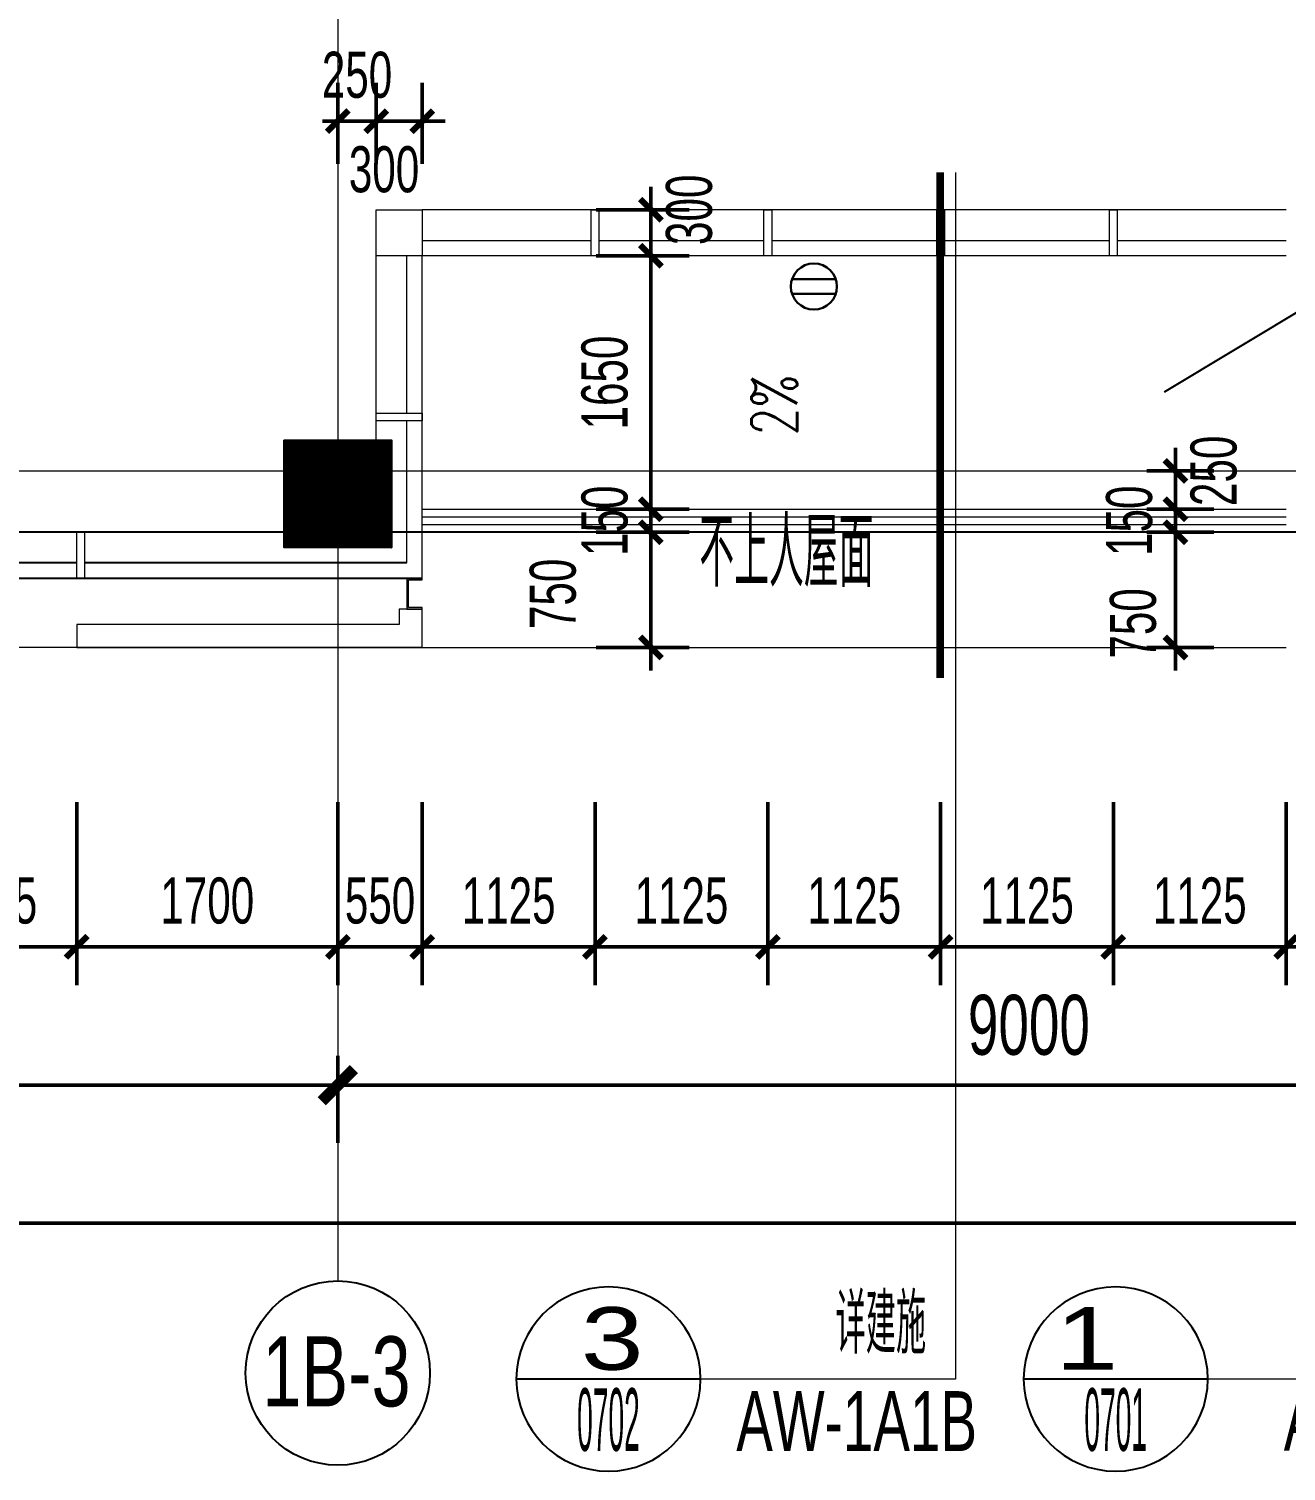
# Model space of a CAD drawing. Header units: millimetres. Extents: x 285006 to 3037698, y -2820855 to 192241.
# Drawn here: x 1070985 to 1079172, y 26052 to 35444 of the extents above; entities that cross this region are included whole.
import ezdxf
from ezdxf.enums import TextEntityAlignment as Align
from ezdxf.xclip import XClip

# ---------------------------------------------------------------- set-up
doc = ezdxf.new("R2010")
doc.units = ezdxf.units.MM
doc.header["$XCLIPFRAME"] = 2
doc.header["$PDMODE"] = 35
doc.header["$PDSIZE"] = -0.1
doc.linetypes.add('ACAD_ISO02W100', pattern=[15, 12, -3])
doc.linetypes.add('GRID-1B-4~RF$0$DOTE', pattern=[2.42, 2, -0.2, 0.02, -0.2])
for name, color, linetype, lineweight in [('A-WALL-TEMP', 2, 'ACAD_ISO02W100', 50), ('DIM-1B-6F$0$A-ANNO-DIMS', 73, 'Continuous', 18), ('EXWALL-1B-6F$0$A-FLOR-UNDR', 11, 'Continuous', 18), ('EXWALL-1B-6F$0$A-SECT-MOLD1', 1, 'Continuous', 15), ('EXWALL-1B-6F$0$A-WALL-GLAZ', 142, 'Continuous', 18), ('EXWALL-1B-6F$0$A-WALL-STON', 31, 'Continuous', 18), ('GRID-1B-4~RF$0$A-ANNO-GRID', 10, 'GRID-1B-4~RF$0$DOTE', 18), ('GRID-1B-4~RF$0$A-ANNO-GRID-DIMS', 117, 'Continuous', 18), ('GRID-1B-4~RF$0$A-ANNO-SYMB', 4, 'Continuous', 25), ('GRID-1B-4~RF$0$A-ANNO-TEXT', 7, 'Continuous', 25), ('GRID-1B-4~RF$0$A-SHET-TEXT', 7, 'Continuous', 25), ('IDEN-1AB-6F$0$A-ANNO-LEVL', 130, 'Continuous', 25), ('IDEN-1AB-6F$0$A-ANNO-TEXT', 7, 'Continuous', 25), ('IDEN-1AB-6F$0$A-FLOR-STRS', 13, 'Continuous', 18), ('IDEN-1AB-6F$0$A-ROOM-IDEN', 7, 'Continuous', 25), ('P-1B-屋面雨水斗（6层）$0$0LL-1', 50, 'Continuous', 30), ('WALL-1A1B-6F$0$A-FLOR-UNDR', 11, 'Continuous', 18), ('索引-1A1B-6F1$0$$0$A-ANNO-BREA', 13, 'Continuous', 18), ('索引-1A1B-6F1$0$$0$A-ANNO-SYMB', 4, 'Continuous', 25), ('索引-1A1B-6F1$0$$0$A-ANNO-TEXT', 7, 'Continuous', 25), ('索引-1A1B-6F1$0$A-ANNO-BREA', 13, 'Continuous', 18), ('索引-1A1B-6F1$0$A-ANNO-SYMB', 4, 'Continuous', 25), ('索引-1A1B-6F1$0$A-ANNO-TEXT', 7, 'Continuous', 25)]:
    doc.layers.add(name, color=color, linetype=linetype, lineweight=lineweight)
for name, color, linetype in [('COL-1A1B-4~12$0$S-PUB-COL', 6, 'Continuous'), ('COL-1A1B-4~12$0$S-PUB-COLHATCH', 8, 'Continuous'), ('索引-1A1B-6F1$0$$0$PUB_SYMB_TEXT', 7, 'Continuous'), ('索引-1A1B-6F1$0$PUB_SYMB_TEXT', 7, 'Continuous')]:
    doc.layers.add(name, color=color, linetype=linetype)
doc.styles.add('DIM-1B-6F$0$HYGB2014', font='hygbsz.shx', dxfattribs={"width": 0.7, "bigfont": 'hygbhz.shx'})
doc.styles.add('DIM-1B-6F$0$HYGB2014_T3', font='hygbsz.shx', dxfattribs={"width": 0.7, "bigfont": 'hygbhz.shx'})
doc.styles.add('GRID-1B-4~RF$0$HYGB2014', font='hygbsz.shx', dxfattribs={"width": 0.7, "bigfont": 'hygbhz.shx'})
doc.styles.add('GRID-1B-4~RF$0$STANDARD', font='hygbsz.shx', dxfattribs={"width": 0.7, "bigfont": 'hygbhz.shx'})
doc.styles.add('IDEN-1AB-6F$0$_TCH_DIM', font='SIMPLEX', dxfattribs={"bigfont": 'GBCBIG'})
doc.styles.add('IDEN-1AB-6F$0$HYGB2014', font='hygbsz.shx', dxfattribs={"width": 0.7, "bigfont": 'hygbhz.shx'})
doc.styles.add('索引-1A1B-6F1$0$$0$COMP', font='COMPLEX.shx', dxfattribs={"bigfont": 'hztxt'})
doc.styles.add('索引-1A1B-6F1$0$$0$HYGB2014', font='hygbsz.shx', dxfattribs={"width": 0.7, "bigfont": 'hygbhz.shx'})
doc.styles.add('索引-1A1B-6F1$0$COMP', font='COMPLEX.shx', dxfattribs={"bigfont": 'hztxt'})
doc.styles.add('索引-1A1B-6F1$0$HYGB2014', font='hygbsz.shx', dxfattribs={"width": 0.7, "bigfont": 'hygbhz.shx'})
doc.dimstyles.new('DIM-1B-6F$0$DIMN', dxfattribs={"dimtxt": 300, "dimasz": 100, "dimexe": 250, "dimexo": 300, "dimgap": 0, "dimtad": 0, "dimdec": 0, "dimzin": 0, "dimdsep": 46, "dimtxsty": 'DIM-1B-6F$0$HYGB2014', "dimblk": 'DIM-1B-6F$0$_archtick', "dimcen": 0.09, "dimdle": 150, "dimclrt": 7, "dimazin": 0, "dimtfac": 1, "dimtdec": 0, "dimtix": 1, "dimtmove": 2, "dimatfit": 3, "dimfxl": 1, "dimtvp": 1, "dimtolj": 1, "dimtzin": 0, "dimarcsym": 0})
doc.dimstyles.new('DIM-1B-6F$0$DIMN$TCH&&100', dxfattribs={"dimtxt": 300, "dimasz": 100, "dimexe": 250, "dimexo": 300, "dimgap": 0, "dimtad": 0, "dimdec": 0, "dimzin": 0, "dimdsep": 46, "dimtxsty": 'DIM-1B-6F$0$HYGB2014_T3', "dimblk": 'DIM-1B-6F$0$_archtick', "dimcen": 0.09, "dimdle": 150, "dimclrt": 7, "dimazin": 0, "dimtfac": 1, "dimtdec": 0, "dimtix": 1, "dimtmove": 2, "dimatfit": 3, "dimfxl": 100, "dimtvp": 1, "dimtolj": 1, "dimtzin": 0, "dimarcsym": 0})
doc.dimstyles.new('GRID-1B-4~RF$0$HYDIMN150', dxfattribs={"dimscale": 1.5, "dimtxt": 300, "dimasz": 1, "dimexe": 250, "dimexo": 300, "dimgap": 0, "dimtad": 0, "dimdec": 0, "dimzin": 0, "dimdsep": 46, "dimtxsty": 'GRID-1B-4~RF$0$HYGB2014', "dimblk": 'GRID-1B-4~RF$0$_archtick', "dimcen": 0.09, "dimclrt": 7, "dimazin": 0, "dimtfac": 1, "dimtdec": 0, "dimtix": 1, "dimtmove": 2, "dimatfit": 3, "dimfxl": 1, "dimtvp": 1, "dimtolj": 1, "dimtzin": 0, "dimarcsym": 0})

# ---------------------------------------------------------------- blocks, each defined once
blk = doc.blocks.new('DIM-1B-6F$0$_archtick')
at = {"const_width": 0.4}
blk.add_lwpolyline([(-0.7, -0.7), (0.7, 0.7)], dxfattribs=at)
blk = doc.blocks.new('*D676')
at = {"layer": 'Defpoints', "color": 0, "transparency": 16777216}
for p in [(-33200, -1858.4), (-32075, -1858.4), (-32075, -3100)]:
    blk.add_point(p, dxfattribs=at)
at = {"layer": 'DIM-1B-6F$0$A-ANNO-DIMS', "color": 0, "lineweight": -2, "transparency": 16777216}
for p, q in [((-33200, -2158.4), (-33200, -3350)), ((-32075, -2158.4), (-32075, -3350)), ((-33350, -3100), (-31925, -3100))]:
    blk.add_line(p, q, dxfattribs=at)
at = {"layer": 'DIM-1B-6F$0$A-ANNO-DIMS', "color": 0, "lineweight": -2, "transparency": 16777216, "xscale": 100, "yscale": 100, "zscale": 100, "rotation": 180}
blk.add_blockref('DIM-1B-6F$0$_archtick', (-33200, -3100), dxfattribs=at)
at = {"layer": 'DIM-1B-6F$0$A-ANNO-DIMS', "color": 0, "lineweight": -2, "transparency": 16777216, "xscale": 100, "yscale": 100, "zscale": 100}
blk.add_blockref('DIM-1B-6F$0$_archtick', (-32075, -3100), dxfattribs=at)
at = {"layer": 'DIM-1B-6F$0$A-ANNO-DIMS', "color": 7, "transparency": 16777216, "insert": (-32637.5, -2800), "char_height": 300, "attachment_point": 5, "style": 'DIM-1B-6F$0$HYGB2014'}
blk.add_mtext('\\A1;1125', dxfattribs=at)
blk = doc.blocks.new('*D677')
at = {"layer": 'Defpoints', "color": 0, "transparency": 16777216}
for p in [(-32075, -1858.4), (-30950, -1858.4), (-30950, -3100)]:
    blk.add_point(p, dxfattribs=at)
at = {"layer": 'DIM-1B-6F$0$A-ANNO-DIMS', "color": 0, "lineweight": -2, "transparency": 16777216}
for p, q in [((-32075, -2158.4), (-32075, -3350)), ((-30950, -2158.4), (-30950, -3350)), ((-32225, -3100), (-30800, -3100))]:
    blk.add_line(p, q, dxfattribs=at)
at = {"layer": 'DIM-1B-6F$0$A-ANNO-DIMS', "color": 0, "lineweight": -2, "transparency": 16777216, "xscale": 100, "yscale": 100, "zscale": 100, "rotation": 180}
blk.add_blockref('DIM-1B-6F$0$_archtick', (-32075, -3100), dxfattribs=at)
at = {"layer": 'DIM-1B-6F$0$A-ANNO-DIMS', "color": 0, "lineweight": -2, "transparency": 16777216, "xscale": 100, "yscale": 100, "zscale": 100}
blk.add_blockref('DIM-1B-6F$0$_archtick', (-30950, -3100), dxfattribs=at)
at = {"layer": 'DIM-1B-6F$0$A-ANNO-DIMS', "color": 7, "transparency": 16777216, "insert": (-31512.5, -2800), "char_height": 300, "attachment_point": 5, "style": 'DIM-1B-6F$0$HYGB2014'}
blk.add_mtext('\\A1;1125', dxfattribs=at)
blk = doc.blocks.new('*D678')
at = {"layer": 'Defpoints', "color": 0, "transparency": 16777216}
for p in [(-30950, -1858.4), (-29825, -1858.4), (-29825, -3100)]:
    blk.add_point(p, dxfattribs=at)
at = {"layer": 'DIM-1B-6F$0$A-ANNO-DIMS', "color": 0, "lineweight": -2, "transparency": 16777216}
for p, q in [((-30950, -2158.4), (-30950, -3350)), ((-29825, -2158.4), (-29825, -3350)), ((-31100, -3100), (-29675, -3100))]:
    blk.add_line(p, q, dxfattribs=at)
at = {"layer": 'DIM-1B-6F$0$A-ANNO-DIMS', "color": 0, "lineweight": -2, "transparency": 16777216, "xscale": 100, "yscale": 100, "zscale": 100, "rotation": 180}
blk.add_blockref('DIM-1B-6F$0$_archtick', (-30950, -3100), dxfattribs=at)
at = {"layer": 'DIM-1B-6F$0$A-ANNO-DIMS', "color": 0, "lineweight": -2, "transparency": 16777216, "xscale": 100, "yscale": 100, "zscale": 100}
blk.add_blockref('DIM-1B-6F$0$_archtick', (-29825, -3100), dxfattribs=at)
at = {"layer": 'DIM-1B-6F$0$A-ANNO-DIMS', "color": 7, "transparency": 16777216, "insert": (-30387.5, -2800), "char_height": 300, "attachment_point": 5, "style": 'DIM-1B-6F$0$HYGB2014'}
blk.add_mtext('\\A1;1125', dxfattribs=at)
blk = doc.blocks.new('*D689')
at = {"layer": 'Defpoints', "color": 0, "transparency": 16777216}
for p in [(-34617.7, -400), (-33961.6, -400), (-34617.7, -1150)]:
    blk.add_point(p, dxfattribs=at)
at = {"layer": 'DIM-1B-6F$0$A-ANNO-DIMS', "color": 0, "lineweight": -2, "transparency": 16777216}
for p, q in [((-33961.6, -1300), (-33961.6, -250)), ((-34317.7, -400), (-33711.6, -400)), ((-34317.7, -1150), (-33711.6, -1150))]:
    blk.add_line(p, q, dxfattribs=at)
at = {"layer": 'DIM-1B-6F$0$A-ANNO-DIMS', "color": 0, "lineweight": -2, "transparency": 16777216, "xscale": 100, "yscale": 100, "zscale": 100}
for p, rotation in [((-33961.6, -400), 90), ((-33961.6, -1150), 270)]:
    blk.add_blockref('DIM-1B-6F$0$_archtick', p, dxfattribs=dict(at, rotation=rotation))
at = {"layer": 'DIM-1B-6F$0$A-ANNO-DIMS', "color": 7, "transparency": 16777216, "insert": (-34598.5, -801.2), "char_height": 300, "attachment_point": 5, "rotation": 90, "style": 'DIM-1B-6F$0$HYGB2014_T3'}
blk.add_mtext('\\A1;750', dxfattribs=at)
blk = doc.blocks.new('*D690')
at = {"layer": 'Defpoints', "color": 0, "transparency": 16777216}
for p in [(-34617.7, -250), (-33961.6, -250), (-34617.7, -400)]:
    blk.add_point(p, dxfattribs=at)
at = {"layer": 'DIM-1B-6F$0$A-ANNO-DIMS', "color": 0, "lineweight": -2, "transparency": 16777216}
for p, q in [((-33961.6, -250), (-33961.6, -150)), ((-34317.7, -250), (-33711.6, -250)), ((-33961.6, -400), (-33961.6, -250)), ((-34317.7, -400), (-33711.6, -400)), ((-33961.6, -400), (-33961.6, -500))]:
    blk.add_line(p, q, dxfattribs=at)
at = {"layer": 'DIM-1B-6F$0$A-ANNO-DIMS', "color": 0, "lineweight": -2, "transparency": 16777216, "xscale": 100, "yscale": 100, "zscale": 100}
for p, rotation in [((-33961.6, -250), 270), ((-33961.6, -400), 90)]:
    blk.add_blockref('DIM-1B-6F$0$_archtick', p, dxfattribs=dict(at, rotation=rotation))
at = {"layer": 'DIM-1B-6F$0$A-ANNO-DIMS', "color": 7, "transparency": 16777216, "insert": (-34261.6, -325), "char_height": 300, "attachment_point": 5, "rotation": 90, "style": 'DIM-1B-6F$0$HYGB2014_T3'}
blk.add_mtext('\\A1;150', dxfattribs=at)
blk = doc.blocks.new('索引-1A1B-6F1$0$$0$_index')
blk.add_line((-0.5, 0), (0.5, 0))
blk.add_circle((0, 0), 0.5)
at = {"layer": '索引-1A1B-6F1$0$$0$PUB_SYMB_TEXT', "style": '索引-1A1B-6F1$0$$0$COMP'}
for tag, width, p, p2 in [('1', 2.333333, (-0.17, 0.05), (0.17, 0.05)), ('-', 1.166667, (-0.17, -0.39), (0.17, -0.39))]:
    blk.add_attdef(tag, text='', height=0.34, dxfattribs=dict(at, width=width)).set_placement(p, p2, align=Align.FIT)
blk = doc.blocks.new('索引-1A1B-6F1$0$_index')
blk.add_line((-0.5, 0), (0.5, 0))
blk.add_circle((0, 0), 0.5)
at = {"layer": '索引-1A1B-6F1$0$PUB_SYMB_TEXT', "style": '索引-1A1B-6F1$0$COMP'}
for tag, width, p, p2 in [('1', 2.333333, (-0.17, 0.05), (0.17, 0.05)), ('-', 1.166667, (-0.17, -0.39), (0.17, -0.39))]:
    blk.add_attdef(tag, text='', height=0.34, dxfattribs=dict(at, width=width)).set_placement(p, p2, align=Align.FIT)
blk = doc.blocks.new('索引-1A1B-6F1')
at = {"layer": '索引-1A1B-6F1$0$$0$A-ANNO-BREA'}
for p, q in [((98356157.5, 18749665), (98356157.5, 18741808.2)), ((98356157.5, 18741808.2), (98354497.2, 18741808.2))]:
    blk.add_line(p, q, dxfattribs=at)
at = {"layer": '索引-1A1B-6F1$0$$0$A-ANNO-BREA', "const_width": 50}
blk.add_lwpolyline([(98356057.5, 18749665), (98356057.5, 18746372.9)], dxfattribs=at)
at = {"layer": '索引-1A1B-6F1$0$A-ANNO-BREA'}
blk.add_line((98359827.3, 18741808.2), (98357800, 18741808.2), dxfattribs=at)
at = {"layer": '索引-1A1B-6F1$0$$0$A-ANNO-SYMB', "lineweight": -3}
ref = blk.add_blockref('索引-1A1B-6F1$0$$0$_index', (98353897.2, 18741808.2), dxfattribs=dict(at, xscale=-1200, yscale=1200, zscale=1200))
ref.add_attrib('1', '3', dxfattribs={"layer": '索引-1A1B-6F1$0$$0$A-ANNO-TEXT', "height": 408, "style": '索引-1A1B-6F1$0$$0$HYGB2014', "width": 1.5}).set_placement((98353717.7, 18741868.2), (98354125.7, 18741868.2), align=Align.FIT)
ref.add_attrib('-', '0702', dxfattribs={"layer": '索引-1A1B-6F1$0$$0$A-ANNO-TEXT', "height": 408, "style": '索引-1A1B-6F1$0$$0$HYGB2014', "width": 0.283784}).set_placement((98353693.2, 18741340.2), (98354101.2, 18741340.2), align=Align.FIT)
at = {"layer": '索引-1A1B-6F1$0$A-ANNO-SYMB', "lineweight": -3}
ref = blk.add_blockref('索引-1A1B-6F1$0$_index', (98357200, 18741808.2), dxfattribs=dict(at, xscale=-1200, yscale=1200, zscale=1200))
ref.add_attrib('1', '1', dxfattribs={"layer": '索引-1A1B-6F1$0$A-ANNO-TEXT', "height": 408, "style": '索引-1A1B-6F1$0$HYGB2014', "width": 4.2}).set_placement((98356808, 18741868.2), (98357216, 18741868.2), align=Align.FIT)
ref.add_attrib('-', '0701', dxfattribs={"layer": '索引-1A1B-6F1$0$A-ANNO-TEXT', "height": 408, "style": '索引-1A1B-6F1$0$HYGB2014', "width": 0.323077}).set_placement((98356996, 18741340.2), (98357404, 18741340.2), align=Align.FIT)
at = {"layer": '索引-1A1B-6F1$0$$0$A-ANNO-TEXT', "style": '索引-1A1B-6F1$0$$0$HYGB2014', "width": 0.7}
for s, p in [('详建施', (98355966, 18741856.2)), ('AW-1A1B', (98356297.4, 18741222.2))]:
    blk.add_text(s, height=390, dxfattribs=at).set_placement(p, align=Align.BOTTOM_RIGHT)
at = {"layer": '索引-1A1B-6F1$0$A-ANNO-TEXT', "style": '索引-1A1B-6F1$0$HYGB2014', "width": 0.7}
blk.add_text('AW-1A1B', height=390, dxfattribs=at).set_placement((98359862.6, 18741224.9), align=Align.BOTTOM_RIGHT)
blk = doc.blocks.new('P-1B-屋面雨水斗（6层）$0$下排雨水斗')
for p, q in [((-39.2, -118.7), (-39.2, 118.7)), ((39.4, -118.6), (39.4, 118.6))]:
    blk.add_line(p, q)
blk.add_circle((0, 0), 125)
blk = doc.blocks.new('P-1B-屋面雨水斗（6层）')
at = {"layer": 'P-1B-屋面雨水斗（6层）$0$0LL-1', "xscale": -1.200000000186264, "yscale": 1.200000000186265, "zscale": 1.2, "rotation": 90.00000000000007}
blk.add_blockref('P-1B-屋面雨水斗（6层）$0$下排雨水斗', (98355235, 18748922.1), dxfattribs=at)
blk = doc.blocks.new('IDEN-1AB-6F')
at = {"layer": 'IDEN-1AB-6F$0$A-ANNO-LEVL'}
blk.add_lwpolyline([(98357518.5, 18748236), (98358947.2, 18749096.2), (98360543.9, 18749096.2)], dxfattribs=at)
at = {"layer": 'IDEN-1AB-6F$0$A-FLOR-STRS'}
blk.add_lwpolyline([(98355230.8, 18747722.1, 0, 0, 0), (98355230.8, 18748263.9, 80, 0, 0), (98355230.8, 18748563.9, 0, 0, 0)], format="xyseb", dxfattribs=at)
at = {"layer": 'IDEN-1AB-6F$0$A-ANNO-TEXT', "style": 'IDEN-1AB-6F$0$_TCH_DIM', "width": 0.705882}
blk.add_text('2%%%', height=297.5, rotation=90, dxfattribs=at).set_placement((98355125.8, 18747953))
at = {"layer": 'IDEN-1AB-6F$0$A-ROOM-IDEN', "lineweight": -3, "style": 'IDEN-1AB-6F$0$HYGB2014', "width": 0.7}
blk.add_text('不上人屋面', height=450, dxfattribs=at).set_placement((98354488.8, 18747190.9), align=Align.MIDDLE_LEFT)
blk = doc.blocks.new('*D707')
at = {"layer": 'Defpoints', "color": 0, "transparency": 16777216}
for p in [(-31032.7, -400), (-30545.9, -400), (-31032.7, -1150)]:
    blk.add_point(p, dxfattribs=at)
at = {"layer": 'DIM-1B-6F$0$A-ANNO-DIMS', "color": 0, "lineweight": -2, "transparency": 16777216}
for p, q in [((-30545.9, -1300), (-30545.9, -250)), ((-30732.7, -400), (-30295.9, -400)), ((-30732.7, -1150), (-30295.9, -1150))]:
    blk.add_line(p, q, dxfattribs=at)
at = {"layer": 'DIM-1B-6F$0$A-ANNO-DIMS', "color": 0, "lineweight": -2, "transparency": 16777216, "xscale": 100, "yscale": 100, "zscale": 100}
for p, rotation in [((-30545.9, -400), 90), ((-30545.9, -1150), 270)]:
    blk.add_blockref('DIM-1B-6F$0$_archtick', p, dxfattribs=dict(at, rotation=rotation))
at = {"layer": 'DIM-1B-6F$0$A-ANNO-DIMS', "color": 7, "transparency": 16777216, "insert": (-30820.9, -993.4), "char_height": 300, "attachment_point": 5, "rotation": 90, "style": 'DIM-1B-6F$0$HYGB2014'}
blk.add_mtext('\\A1;750', dxfattribs=at)
blk = doc.blocks.new('*D708')
at = {"layer": 'Defpoints', "color": 0, "transparency": 16777216}
for p in [(-31032.7, -250), (-30545.9, -250), (-31032.7, -400)]:
    blk.add_point(p, dxfattribs=at)
at = {"layer": 'DIM-1B-6F$0$A-ANNO-DIMS', "color": 0, "lineweight": -2, "transparency": 16777216}
for p, q in [((-30545.9, -250), (-30545.9, -150)), ((-30732.7, -250), (-30295.9, -250)), ((-30545.9, -400), (-30545.9, -250)), ((-30732.7, -400), (-30295.9, -400)), ((-30545.9, -400), (-30545.9, -500))]:
    blk.add_line(p, q, dxfattribs=at)
at = {"layer": 'DIM-1B-6F$0$A-ANNO-DIMS', "color": 0, "lineweight": -2, "transparency": 16777216, "xscale": 100, "yscale": 100, "zscale": 100}
for p, rotation in [((-30545.9, -250), 270), ((-30545.9, -400), 90)]:
    blk.add_blockref('DIM-1B-6F$0$_archtick', p, dxfattribs=dict(at, rotation=rotation))
at = {"layer": 'DIM-1B-6F$0$A-ANNO-DIMS', "color": 7, "transparency": 16777216, "insert": (-30845.9, -325), "char_height": 300, "attachment_point": 5, "rotation": 90, "style": 'DIM-1B-6F$0$HYGB2014'}
blk.add_mtext('\\A1;150', dxfattribs=at)
blk = doc.blocks.new('*D709')
at = {"layer": 'Defpoints', "color": 0, "transparency": 16777216}
for p in [(-31032.7, 0), (-30545.9, 0), (-31032.7, -250)]:
    blk.add_point(p, dxfattribs=at)
at = {"layer": 'DIM-1B-6F$0$A-ANNO-DIMS', "color": 0, "lineweight": -2, "transparency": 16777216}
for p, q in [((-30545.9, -400), (-30545.9, 150)), ((-30732.7, 0), (-30295.9, 0)), ((-30732.7, -250), (-30295.9, -250))]:
    blk.add_line(p, q, dxfattribs=at)
at = {"layer": 'DIM-1B-6F$0$A-ANNO-DIMS', "color": 0, "lineweight": -2, "transparency": 16777216, "xscale": 100, "yscale": 100, "zscale": 100}
for p, rotation in [((-30545.9, 0), 90), ((-30545.9, -250), 270)]:
    blk.add_blockref('DIM-1B-6F$0$_archtick', p, dxfattribs=dict(at, rotation=rotation))
at = {"layer": 'DIM-1B-6F$0$A-ANNO-DIMS', "color": 7, "transparency": 16777216, "insert": (-30295.9, 0), "char_height": 300, "attachment_point": 5, "rotation": 90, "style": 'DIM-1B-6F$0$HYGB2014'}
blk.add_mtext('\\A1;250', dxfattribs=at)
blk = doc.blocks.new('*D725')
at = {"layer": 'Defpoints', "color": 0, "transparency": 16777216}
for p in [(-38825, -1858.4), (-37700, -1858.4), (-37700, -3100)]:
    blk.add_point(p, dxfattribs=at)
at = {"layer": 'DIM-1B-6F$0$A-ANNO-DIMS', "color": 0, "lineweight": -2, "transparency": 16777216}
for p, q in [((-38825, -2158.4), (-38825, -3350)), ((-37700, -2158.4), (-37700, -3350)), ((-38975, -3100), (-37550, -3100))]:
    blk.add_line(p, q, dxfattribs=at)
at = {"layer": 'DIM-1B-6F$0$A-ANNO-DIMS', "color": 0, "lineweight": -2, "transparency": 16777216, "xscale": 100, "yscale": 100, "zscale": 100, "rotation": 180}
blk.add_blockref('DIM-1B-6F$0$_archtick', (-38825, -3100), dxfattribs=at)
at = {"layer": 'DIM-1B-6F$0$A-ANNO-DIMS', "color": 0, "lineweight": -2, "transparency": 16777216, "xscale": 100, "yscale": 100, "zscale": 100}
blk.add_blockref('DIM-1B-6F$0$_archtick', (-37700, -3100), dxfattribs=at)
at = {"layer": 'DIM-1B-6F$0$A-ANNO-DIMS', "color": 7, "transparency": 16777216, "insert": (-38262.5, -2800), "char_height": 300, "attachment_point": 5, "style": 'DIM-1B-6F$0$HYGB2014'}
blk.add_mtext('\\A1;1125', dxfattribs=at)
blk = doc.blocks.new('*D726')
at = {"layer": 'Defpoints', "color": 0, "transparency": 16777216}
for p in [(-37700, -1858.4), (-36000, -1858.4), (-36000, -3100)]:
    blk.add_point(p, dxfattribs=at)
at = {"layer": 'DIM-1B-6F$0$A-ANNO-DIMS', "color": 0, "lineweight": -2, "transparency": 16777216}
for p, q in [((-37700, -2158.4), (-37700, -3350)), ((-36000, -2158.4), (-36000, -3350)), ((-37850, -3100), (-35850, -3100))]:
    blk.add_line(p, q, dxfattribs=at)
at = {"layer": 'DIM-1B-6F$0$A-ANNO-DIMS', "color": 0, "lineweight": -2, "transparency": 16777216, "xscale": 100, "yscale": 100, "zscale": 100, "rotation": 180}
blk.add_blockref('DIM-1B-6F$0$_archtick', (-37700, -3100), dxfattribs=at)
at = {"layer": 'DIM-1B-6F$0$A-ANNO-DIMS', "color": 0, "lineweight": -2, "transparency": 16777216, "xscale": 100, "yscale": 100, "zscale": 100}
blk.add_blockref('DIM-1B-6F$0$_archtick', (-36000, -3100), dxfattribs=at)
at = {"layer": 'DIM-1B-6F$0$A-ANNO-DIMS', "color": 7, "transparency": 16777216, "insert": (-36850, -2800), "char_height": 300, "attachment_point": 5, "style": 'DIM-1B-6F$0$HYGB2014'}
blk.add_mtext('\\A1;1700', dxfattribs=at)
blk = doc.blocks.new('*D727')
at = {"layer": 'Defpoints', "color": 0, "transparency": 16777216}
for p in [(-36000, -1858.4), (-35450, -1858.4), (-35450, -3100)]:
    blk.add_point(p, dxfattribs=at)
at = {"layer": 'DIM-1B-6F$0$A-ANNO-DIMS', "color": 0, "lineweight": -2, "transparency": 16777216}
for p, q in [((-36000, -2158.4), (-36000, -3350)), ((-35450, -2158.4), (-35450, -3350)), ((-36150, -3100), (-35300, -3100))]:
    blk.add_line(p, q, dxfattribs=at)
at = {"layer": 'DIM-1B-6F$0$A-ANNO-DIMS', "color": 0, "lineweight": -2, "transparency": 16777216, "xscale": 100, "yscale": 100, "zscale": 100, "rotation": 180}
blk.add_blockref('DIM-1B-6F$0$_archtick', (-36000, -3100), dxfattribs=at)
at = {"layer": 'DIM-1B-6F$0$A-ANNO-DIMS', "color": 0, "lineweight": -2, "transparency": 16777216, "xscale": 100, "yscale": 100, "zscale": 100}
blk.add_blockref('DIM-1B-6F$0$_archtick', (-35450, -3100), dxfattribs=at)
at = {"layer": 'DIM-1B-6F$0$A-ANNO-DIMS', "color": 7, "transparency": 16777216, "insert": (-35725, -2800), "char_height": 300, "attachment_point": 5, "style": 'DIM-1B-6F$0$HYGB2014'}
blk.add_mtext('\\A1;550', dxfattribs=at)
blk = doc.blocks.new('*D728')
at = {"layer": 'Defpoints', "color": 0, "transparency": 16777216}
for p in [(-29825, -1858.4), (-27575, -1858.4), (-27575, -3100)]:
    blk.add_point(p, dxfattribs=at)
at = {"layer": 'DIM-1B-6F$0$A-ANNO-DIMS', "color": 0, "lineweight": -2, "transparency": 16777216}
for p, q in [((-29825, -2158.4), (-29825, -3350)), ((-27575, -2158.4), (-27575, -3350)), ((-29975, -3100), (-27425, -3100))]:
    blk.add_line(p, q, dxfattribs=at)
at = {"layer": 'DIM-1B-6F$0$A-ANNO-DIMS', "color": 0, "lineweight": -2, "transparency": 16777216, "xscale": 100, "yscale": 100, "zscale": 100, "rotation": 180}
blk.add_blockref('DIM-1B-6F$0$_archtick', (-29825, -3100), dxfattribs=at)
at = {"layer": 'DIM-1B-6F$0$A-ANNO-DIMS', "color": 0, "lineweight": -2, "transparency": 16777216, "xscale": 100, "yscale": 100, "zscale": 100}
blk.add_blockref('DIM-1B-6F$0$_archtick', (-27575, -3100), dxfattribs=at)
at = {"layer": 'DIM-1B-6F$0$A-ANNO-DIMS', "color": 7, "transparency": 16777216, "insert": (-28700, -2800), "char_height": 300, "attachment_point": 5, "style": 'DIM-1B-6F$0$HYGB2014'}
blk.add_mtext('\\A1;2250', dxfattribs=at)
blk = doc.blocks.new('*D816')
at = {"layer": 'Defpoints', "color": 0, "transparency": 16777216}
for p in [(-35750, 2277.1), (-36000, 1700), (-35750, 1700)]:
    blk.add_point(p, dxfattribs=at)
at = {"layer": 'DIM-1B-6F$0$A-ANNO-DIMS', "color": 0, "lineweight": -2, "transparency": 16777216}
for p, q in [((-36000, 2000), (-36000, 2527.1)), ((-35750, 2000), (-35750, 2527.1)), ((-36000, 2277.1), (-36100, 2277.1)), ((-36000, 2277.1), (-35750, 2277.1)), ((-35750, 2277.1), (-35650, 2277.1))]:
    blk.add_line(p, q, dxfattribs=at)
at = {"layer": 'DIM-1B-6F$0$A-ANNO-DIMS', "color": 0, "lineweight": -2, "transparency": 16777216, "xscale": 100, "yscale": 100, "zscale": 100}
blk.add_blockref('DIM-1B-6F$0$_archtick', (-36000, 2277.1), dxfattribs=at)
at = {"layer": 'DIM-1B-6F$0$A-ANNO-DIMS', "color": 0, "lineweight": -2, "transparency": 16777216, "xscale": 100, "yscale": 100, "zscale": 100, "rotation": 180}
blk.add_blockref('DIM-1B-6F$0$_archtick', (-35750, 2277.1), dxfattribs=at)
at = {"layer": 'DIM-1B-6F$0$A-ANNO-DIMS', "color": 7, "transparency": 16777216, "insert": (-35875, 2577.1), "char_height": 300, "attachment_point": 5, "style": 'DIM-1B-6F$0$HYGB2014'}
blk.add_mtext('\\A1;250', dxfattribs=at)
blk = doc.blocks.new('*D817')
at = {"layer": 'Defpoints', "color": 0, "transparency": 16777216}
for p in [(-34617.7, 1400), (-33961.6, 1400), (-34617.7, -250)]:
    blk.add_point(p, dxfattribs=at)
at = {"layer": 'DIM-1B-6F$0$A-ANNO-DIMS', "color": 0, "lineweight": -2, "transparency": 16777216}
for p, q in [((-33961.6, -400), (-33961.6, 1550)), ((-34317.7, 1400), (-33711.6, 1400)), ((-34317.7, -250), (-33711.6, -250))]:
    blk.add_line(p, q, dxfattribs=at)
at = {"layer": 'DIM-1B-6F$0$A-ANNO-DIMS', "color": 0, "lineweight": -2, "transparency": 16777216, "xscale": 100, "yscale": 100, "zscale": 100}
for p, rotation in [((-33961.6, 1400), 90), ((-33961.6, -250), 270)]:
    blk.add_blockref('DIM-1B-6F$0$_archtick', p, dxfattribs=dict(at, rotation=rotation))
at = {"layer": 'DIM-1B-6F$0$A-ANNO-DIMS', "color": 7, "transparency": 16777216, "insert": (-34261.6, 575), "char_height": 300, "attachment_point": 5, "rotation": 90, "style": 'DIM-1B-6F$0$HYGB2014'}
blk.add_mtext('\\A1;1650', dxfattribs=at)
blk = doc.blocks.new('*D818')
at = {"layer": 'Defpoints', "color": 0, "transparency": 16777216}
for p in [(-34617.7, 1700), (-33961.6, 1700), (-34617.7, 1400)]:
    blk.add_point(p, dxfattribs=at)
at = {"layer": 'DIM-1B-6F$0$A-ANNO-DIMS', "color": 0, "lineweight": -2, "transparency": 16777216}
for p, q in [((-33961.6, 1250), (-33961.6, 1850)), ((-34317.7, 1700), (-33711.6, 1700)), ((-34317.7, 1400), (-33711.6, 1400))]:
    blk.add_line(p, q, dxfattribs=at)
at = {"layer": 'DIM-1B-6F$0$A-ANNO-DIMS', "color": 0, "lineweight": -2, "transparency": 16777216, "xscale": 100, "yscale": 100, "zscale": 100}
for p, rotation in [((-33961.6, 1700), 90), ((-33961.6, 1400), 270)]:
    blk.add_blockref('DIM-1B-6F$0$_archtick', p, dxfattribs=dict(at, rotation=rotation))
at = {"layer": 'DIM-1B-6F$0$A-ANNO-DIMS', "color": 7, "transparency": 16777216, "insert": (-33711.6, 1700), "char_height": 300, "attachment_point": 5, "rotation": 90, "style": 'DIM-1B-6F$0$HYGB2014'}
blk.add_mtext('\\A1;300', dxfattribs=at)
blk = doc.blocks.new('*D819')
at = {"layer": 'Defpoints', "color": 0, "transparency": 16777216}
for p in [(-35450, 2277.1), (-35750, 1700), (-35450, 1700)]:
    blk.add_point(p, dxfattribs=at)
at = {"layer": 'DIM-1B-6F$0$A-ANNO-DIMS', "color": 0, "lineweight": -2, "transparency": 16777216}
for p, q in [((-35750, 2000), (-35750, 2527.1)), ((-35450, 2000), (-35450, 2527.1)), ((-35900, 2277.1), (-35300, 2277.1))]:
    blk.add_line(p, q, dxfattribs=at)
at = {"layer": 'DIM-1B-6F$0$A-ANNO-DIMS', "color": 0, "lineweight": -2, "transparency": 16777216, "xscale": 100, "yscale": 100, "zscale": 100, "rotation": 180}
blk.add_blockref('DIM-1B-6F$0$_archtick', (-35750, 2277.1), dxfattribs=at)
at = {"layer": 'DIM-1B-6F$0$A-ANNO-DIMS', "color": 0, "lineweight": -2, "transparency": 16777216, "xscale": 100, "yscale": 100, "zscale": 100}
blk.add_blockref('DIM-1B-6F$0$_archtick', (-35450, 2277.1), dxfattribs=at)
at = {"layer": 'DIM-1B-6F$0$A-ANNO-DIMS', "color": 7, "transparency": 16777216, "insert": (-35698.9, 1961.8), "char_height": 300, "attachment_point": 5, "style": 'DIM-1B-6F$0$HYGB2014'}
blk.add_mtext('\\A1;300', dxfattribs=at)
blk = doc.blocks.new('*D705')
at = {"layer": 'Defpoints', "color": 0, "transparency": 16777216}
for p in [(-35450, -1858.4), (-34325, -1858.4), (-34325, -3100)]:
    blk.add_point(p, dxfattribs=at)
at = {"layer": 'DIM-1B-6F$0$A-ANNO-DIMS', "color": 0, "lineweight": -2, "transparency": 16777216}
for p, q in [((-35450, -2158.4), (-35450, -3350)), ((-34325, -2158.4), (-34325, -3350)), ((-35600, -3100), (-34175, -3100))]:
    blk.add_line(p, q, dxfattribs=at)
at = {"layer": 'DIM-1B-6F$0$A-ANNO-DIMS', "color": 0, "lineweight": -2, "transparency": 16777216, "xscale": 100, "yscale": 100, "zscale": 100, "rotation": 180}
blk.add_blockref('DIM-1B-6F$0$_archtick', (-35450, -3100), dxfattribs=at)
at = {"layer": 'DIM-1B-6F$0$A-ANNO-DIMS', "color": 0, "lineweight": -2, "transparency": 16777216, "xscale": 100, "yscale": 100, "zscale": 100}
blk.add_blockref('DIM-1B-6F$0$_archtick', (-34325, -3100), dxfattribs=at)
at = {"layer": 'DIM-1B-6F$0$A-ANNO-DIMS', "color": 7, "transparency": 16777216, "insert": (-34887.5, -2800), "char_height": 300, "attachment_point": 5, "style": 'DIM-1B-6F$0$HYGB2014'}
blk.add_mtext('\\A1;1125', dxfattribs=at)
blk = doc.blocks.new('*D706')
at = {"layer": 'Defpoints', "color": 0, "transparency": 16777216}
for p in [(-34325, -1858.4), (-33200, -1858.4), (-33200, -3100)]:
    blk.add_point(p, dxfattribs=at)
at = {"layer": 'DIM-1B-6F$0$A-ANNO-DIMS', "color": 0, "lineweight": -2, "transparency": 16777216}
for p, q in [((-34325, -2158.4), (-34325, -3350)), ((-33200, -2158.4), (-33200, -3350)), ((-34475, -3100), (-33050, -3100))]:
    blk.add_line(p, q, dxfattribs=at)
at = {"layer": 'DIM-1B-6F$0$A-ANNO-DIMS', "color": 0, "lineweight": -2, "transparency": 16777216, "xscale": 100, "yscale": 100, "zscale": 100, "rotation": 180}
blk.add_blockref('DIM-1B-6F$0$_archtick', (-34325, -3100), dxfattribs=at)
at = {"layer": 'DIM-1B-6F$0$A-ANNO-DIMS', "color": 0, "lineweight": -2, "transparency": 16777216, "xscale": 100, "yscale": 100, "zscale": 100}
blk.add_blockref('DIM-1B-6F$0$_archtick', (-33200, -3100), dxfattribs=at)
at = {"layer": 'DIM-1B-6F$0$A-ANNO-DIMS', "color": 7, "transparency": 16777216, "insert": (-33762.5, -2800), "char_height": 300, "attachment_point": 5, "style": 'DIM-1B-6F$0$HYGB2014'}
blk.add_mtext('\\A1;1125', dxfattribs=at)
blk = doc.blocks.new('结构留洞-1#AB-6F')
at = {"layer": 'Defpoints'}
blk.add_lwpolyline([(102752.5, -500), (102050, -500), (102050, -400), (93750, -400), (93750, -500), (93050, -500), (93050, -400), (84750, -400), (84750, -500), (84050, -500), (84050, -400), (75750, -400), (75750, -500), (75050, -500), (75050, -400), (66600, -400), (66600, -500), (65900, -500), (65900, 200)], dxfattribs=at)
blk = doc.blocks.new('EXWALL-1B-6F')
at = {"layer": 'EXWALL-1B-6F$0$A-FLOR-UNDR'}
blk.add_lwpolyline([(98352685, 18746572.1), (98333335, 18746572.1), (98333335, 18746822.1)], dxfattribs=at)
at = {"layer": 'EXWALL-1B-6F$0$A-SECT-MOLD1'}
blk.add_lwpolyline([(98352685, 18746832.1), (98352595, 18746832.1), (98352595, 18747012.1), (98352685, 18747012.1), (98352685, 18747022.1), (98352585, 18747022.1), (98352585, 18746822.1), (98352685, 18746822.1)], close=True, dxfattribs=at)
at = {"layer": 'EXWALL-1B-6F$0$A-WALL-GLAZ'}
for p, q in [((98352685, 18749222.1), (98353785, 18749222.1)), ((98353835, 18749222.1), (98354910, 18749222.1)), ((98354960, 18749222.1), (98356035, 18749222.1)), ((98356085, 18749222.1), (98357160, 18749222.1)), ((98357210, 18749222.1), (98358310, 18749222.1)), ((98352385, 18747922.1), (98352385, 18749122.1)), ((98352585, 18748097.1), (98352585, 18749122.1)), ((98352685, 18747022.1), (98352685, 18749122.1)), ((98352585, 18747122.1), (98352585, 18748047.1)), ((98343472.5, 18747322.1), (98351772.5, 18747322.1))]:
    blk.add_line(p, q, dxfattribs=at)
at = {"layer": 'EXWALL-1B-6F$0$A-WALL-GLAZ', "lineweight": -3}
for p, q in [((98350435, 18747122.1), (98349310, 18747122.1)), ((98352585, 18747122.1), (98350485, 18747122.1)), ((98352685, 18747022.1), (98333635, 18747022.1))]:
    blk.add_line(p, q, dxfattribs=at)
at = {"layer": 'EXWALL-1B-6F$0$A-WALL-GLAZ'}
for points in [[(98352385, 18749122.1), (98352385, 18749422.1), (98352685, 18749422.1), (98352685, 18749122.1)], [(98353835, 18749122.1), (98353785, 18749122.1), (98353785, 18749422.1), (98353835, 18749422.1)], [(98354960, 18749122.1), (98354910, 18749122.1), (98354910, 18749422.1), (98354960, 18749422.1)], [(98356085, 18749122.1), (98356035, 18749122.1), (98356035, 18749422.1), (98356085, 18749422.1)], [(98357210, 18749122.1), (98357160, 18749122.1), (98357160, 18749422.1), (98357210, 18749422.1)], [(98352685, 18748097.1), (98352685, 18748047.1), (98352385, 18748047.1), (98352385, 18748097.1)], [(98350435, 18747322.1), (98350485, 18747322.1), (98350485, 18747022.1), (98350435, 18747022.1)]]:
    blk.add_lwpolyline(points, close=True, dxfattribs=at)
for points in [[(98358310, 18749422.1), (98352685, 18749422.1)], [(98358310, 18749122.1), (98352685, 18749122.1)]]:
    blk.add_lwpolyline(points, dxfattribs=at)
at = {"layer": 'EXWALL-1B-6F$0$A-WALL-STON'}
blk.add_line((98352535, 18746722.1), (98350435, 18746722.1), dxfattribs=at)
for points in [[(98350435, 18746722.1), (98350435, 18746572.1), (98352685, 18746572.1), (98352685, 18746822.1)], [(98352685, 18746822.1), (98352535, 18746822.1), (98352535, 18746722.1)]]:
    blk.add_lwpolyline(points, dxfattribs=at)
blk = doc.blocks.new('COL-1A1B-4~12')
at = {"layer": 'COL-1A1B-4~12$0$S-PUB-COLHATCH'}
h = blk.add_hatch(dxfattribs=at)
h.set_pattern_fill('ANSI31', color=256)
h.set_pattern_definition([(45, (83868.2297, -16854.52408), (-0.08838834764832, 0.08838834764832), [])])
h.paths.add_polyline_path([(98352485, 18747922.1), (98351785, 18747922.1), (98351785, 18747222.1), (98352485, 18747222.1)])
at = {"layer": 'COL-1A1B-4~12$0$S-PUB-COL'}
blk.add_lwpolyline([(98351785, 18747922.1), (98352485, 18747922.1), (98352485, 18747222.1), (98351785, 18747222.1)], close=True, dxfattribs=at)
blk = doc.blocks.new('GRID-1B-4~RF$0$_archtick')
at = {"const_width": 0.5}
blk.add_lwpolyline([(-0.7, -0.7), (0.7, 0.7)], dxfattribs=at)
blk = doc.blocks.new('*D632')
at = {"layer": 'Defpoints', "color": 0, "transparency": 16777216}
for p in [(98343135, 18744362.7), (98352135, 18744362.7), (98352135, 18743722.1)]:
    blk.add_point(p, dxfattribs=at)
at = {"layer": 'GRID-1B-4~RF$0$A-ANNO-GRID-DIMS', "color": 0, "lineweight": -2, "transparency": 16777216}
for p, q in [((98343135, 18743912.7), (98343135, 18743347.1)), ((98352135, 18743912.7), (98352135, 18743347.1)), ((98343135, 18743722.1), (98352135, 18743722.1))]:
    blk.add_line(p, q, dxfattribs=at)
at = {"layer": 'GRID-1B-4~RF$0$A-ANNO-GRID-DIMS', "color": 0, "lineweight": -2, "transparency": 16777216, "xscale": 150, "yscale": 150, "zscale": 150, "rotation": 180}
blk.add_blockref('GRID-1B-4~RF$0$_archtick', (98343135, 18743722.1), dxfattribs=at)
at = {"layer": 'GRID-1B-4~RF$0$A-ANNO-GRID-DIMS', "color": 0, "lineweight": -2, "transparency": 16777216, "xscale": 150, "yscale": 150, "zscale": 150}
blk.add_blockref('GRID-1B-4~RF$0$_archtick', (98352135, 18743722.1), dxfattribs=at)
at = {"layer": 'GRID-1B-4~RF$0$A-ANNO-GRID-DIMS', "color": 7, "lineweight": -3, "transparency": 16777216, "insert": (98347635, 18744112.1), "char_height": 390, "attachment_point": 5, "style": 'GRID-1B-4~RF$0$HYGB2014'}
blk.add_mtext('\\A1;9000', dxfattribs=at)
blk = doc.blocks.new('*D633')
at = {"layer": 'Defpoints', "color": 0, "transparency": 16777216}
for p in [(98352135, 18744362.7), (98361135, 18744362.7), (98361135, 18743722.1)]:
    blk.add_point(p, dxfattribs=at)
at = {"layer": 'GRID-1B-4~RF$0$A-ANNO-GRID-DIMS', "color": 0, "lineweight": -2, "transparency": 16777216}
for p, q in [((98352135, 18743912.7), (98352135, 18743347.1)), ((98361135, 18743912.7), (98361135, 18743347.1)), ((98352135, 18743722.1), (98361135, 18743722.1))]:
    blk.add_line(p, q, dxfattribs=at)
at = {"layer": 'GRID-1B-4~RF$0$A-ANNO-GRID-DIMS', "color": 0, "lineweight": -2, "transparency": 16777216, "xscale": 150, "yscale": 150, "zscale": 150, "rotation": 180}
blk.add_blockref('GRID-1B-4~RF$0$_archtick', (98352135, 18743722.1), dxfattribs=at)
at = {"layer": 'GRID-1B-4~RF$0$A-ANNO-GRID-DIMS', "color": 0, "lineweight": -2, "transparency": 16777216, "xscale": 150, "yscale": 150, "zscale": 150}
blk.add_blockref('GRID-1B-4~RF$0$_archtick', (98361135, 18743722.1), dxfattribs=at)
at = {"layer": 'GRID-1B-4~RF$0$A-ANNO-GRID-DIMS', "color": 7, "lineweight": -3, "transparency": 16777216, "insert": (98356635, 18744112.1), "char_height": 390, "attachment_point": 5, "style": 'GRID-1B-4~RF$0$HYGB2014'}
blk.add_mtext('\\A1;9000', dxfattribs=at)
blk = doc.blocks.new('GRID-1B-4~RF$0$_axiso')
blk.add_circle((0, 0), 0.5)
at = {"layer": 'GRID-1B-4~RF$0$A-SHET-TEXT', "style": 'GRID-1B-4~RF$0$STANDARD', "width": 2.471841}
blk.add_attdef('A', text='', height=0.38, dxfattribs=at).set_placement((-0.4101, -0.1809), (0.395, -0.1809), align=Align.FIT)
blk = doc.blocks.new('*D647')
at = {"layer": 'Defpoints', "color": 0, "transparency": 16777216}
for p in [(98334135, 18744062.7), (98388135, 18744062.7), (98388135, 18742822.1)]:
    blk.add_point(p, dxfattribs=at)
at = {"layer": 'GRID-1B-4~RF$0$A-ANNO-GRID-DIMS', "color": 0, "lineweight": -2, "transparency": 16777216}
for p, q in [((98334135, 18743612.7), (98334135, 18742447.1)), ((98388135, 18743612.7), (98388135, 18742447.1)), ((98334135, 18742822.1), (98388135, 18742822.1))]:
    blk.add_line(p, q, dxfattribs=at)
at = {"layer": 'GRID-1B-4~RF$0$A-ANNO-GRID-DIMS', "color": 0, "lineweight": -2, "transparency": 16777216, "xscale": 150, "yscale": 150, "zscale": 150, "rotation": 180}
blk.add_blockref('GRID-1B-4~RF$0$_archtick', (98334135, 18742822.1), dxfattribs=at)
at = {"layer": 'GRID-1B-4~RF$0$A-ANNO-GRID-DIMS', "color": 0, "lineweight": -2, "transparency": 16777216, "xscale": 150, "yscale": 150, "zscale": 150}
blk.add_blockref('GRID-1B-4~RF$0$_archtick', (98388135, 18742822.1), dxfattribs=at)
at = {"layer": 'GRID-1B-4~RF$0$A-ANNO-GRID-DIMS', "color": 7, "lineweight": -3, "transparency": 16777216, "insert": (98361135, 18743212.1), "char_height": 390, "attachment_point": 5, "style": 'GRID-1B-4~RF$0$HYGB2014'}
blk.add_mtext('\\A1;54000', dxfattribs=at)
blk = doc.blocks.new('GRID-1B-4~RF')
at = {"layer": 'GRID-1B-4~RF$0$A-ANNO-GRID', "ltscale": 1.5}
for p, q in [((98352135, 18773397.1), (98352135, 18742447.1)), ((98317235, 18747722.1), (98393410, 18747722.1))]:
    blk.add_line(p, q, dxfattribs=at)
at = {"layer": 'GRID-1B-4~RF$0$A-ANNO-SYMB'}
ref = blk.add_blockref('GRID-1B-4~RF$0$_axiso', (98352135, 18741847.1), dxfattribs=dict(at, xscale=1200, yscale=1200))
ref.add_attrib('A', '1B-3', dxfattribs={"layer": 'GRID-1B-4~RF$0$A-ANNO-TEXT', "height": 456, "style": 'GRID-1B-4~RF$0$HYGB2014', "width": 0.577833}).set_placement((98351642.9, 18741630.1), (98352609, 18741630.1), align=Align.FIT)
at = {"layer": 'GRID-1B-4~RF$0$A-ANNO-GRID-DIMS', "color": 117, "lineweight": -3}
for base, p1, p2, picture, middle in [((98352135, 18743722.1), (98343135, 18744362.7), (98352135, 18744362.7), '*D632', (98347635, 18744112.1)), ((98361135, 18743722.1), (98352135, 18744362.7), (98361135, 18744362.7), '*D633', (98356635, 18744112.1)), ((98388135, 18742822.1), (98334135, 18744062.7), (98388135, 18744062.7), '*D647', (98361135, 18743212.1))]:
    dim = blk.add_linear_dim(base=base, p1=p1, p2=p2, dimstyle='GRID-1B-4~RF$0$HYDIMN150', override={"dimtxt": 260, "dimasz": 100}, dxfattribs=at)
    dim.commit()
    dim.dimension.update_dxf_attribs({"geometry": picture, "text_midpoint": middle})
blk = doc.blocks.new('A$C6D7E459B')
at = {"layer": 'WALL-1A1B-6F$0$A-FLOR-UNDR'}
for p, q in [((-35450, -250), (-29825, -250)), ((-35450, -400), (-29825, -400)), ((-35450, -1150), (-29825, -1150))]:
    blk.add_line(p, q, dxfattribs=at)
at = {"layer": 'WALL-1A1B-6F$0$A-FLOR-UNDR', "color": 3}
for p, q in [((-35450, -300), (-29825, -300)), ((-35450, -350), (-29825, -350))]:
    blk.add_line(p, q, dxfattribs=at)
ref = blk.add_blockref('索引-1A1B-6F1', (-98388135, -18747722.1))
XClip(ref).set_block_clipping_path([(98319735.0140507817, 18739922.1058121212), (98398410.0140506476, 18781972.1058121212)])
for name in ['GRID-1B-4~RF', 'EXWALL-1B-6F', 'P-1B-屋面雨水斗（6层）']:
    blk.add_blockref(name, (-98388135, -18747722.1))
ref = blk.add_blockref('结构留洞-1#AB-6F', (-120400, 0))
XClip(ref).set_block_clipping_path([(52000.000000149, -7800.0001855306), (130675.0000000149, 34249.9998144694)])
ref = blk.add_blockref('COL-1A1B-4~12', (-98388135, -18747722.1))
XClip(ref).set_block_clipping_path([(98319735.0140507817, 18739922.1058121212), (98398410.0140506476, 18781972.1058121212)])
ref = blk.add_blockref('IDEN-1AB-6F', (-98388135, -18747722.1))
XClip(ref).set_block_clipping_path([(98319735.0140507966, 18739922.1058121212), (98398410.0140506625, 18781972.1058121212)])
at = {"layer": 'DIM-1B-6F$0$A-ANNO-DIMS'}
for p1, p2, distance, dimstyle, picture, middle in [((-36000, 1700), (-35750, 1700), 577.1, 'DIM-1B-6F$0$DIMN', '*D816', (-35875, 2577.1)), ((-34617.7, -250), (-34617.7, 1400), -656.1, 'DIM-1B-6F$0$DIMN', '*D817', (-34261.6, 575)), ((-34617.7, -400), (-34617.7, -250), -656.1, 'DIM-1B-6F$0$DIMN$TCH&&100', '*D690', (-34261.6, -325)), ((-31032.7, -400), (-31032.7, -250), -486.8, 'DIM-1B-6F$0$DIMN', '*D708', (-30845.9, -325)), ((-38825, -1858.4), (-37700, -1858.4), -1241.6, 'DIM-1B-6F$0$DIMN', '*D725', (-38262.5, -2800)), ((-37700, -1858.4), (-36000, -1858.4), -1241.6, 'DIM-1B-6F$0$DIMN', '*D726', (-36850, -2800)), ((-36000, -1858.4), (-35450, -1858.4), -1241.6, 'DIM-1B-6F$0$DIMN', '*D727', (-35725, -2800)), ((-35450, -1858.4), (-34325, -1858.4), -1241.6, 'DIM-1B-6F$0$DIMN', '*D705', (-34887.5, -2800)), ((-34325, -1858.4), (-33200, -1858.4), -1241.6, 'DIM-1B-6F$0$DIMN', '*D706', (-33762.5, -2800)), ((-33200, -1858.4), (-32075, -1858.4), -1241.6, 'DIM-1B-6F$0$DIMN', '*D676', (-32637.5, -2800)), ((-32075, -1858.4), (-30950, -1858.4), -1241.6, 'DIM-1B-6F$0$DIMN', '*D677', (-31512.5, -2800)), ((-30950, -1858.4), (-29825, -1858.4), -1241.6, 'DIM-1B-6F$0$DIMN', '*D678', (-30387.5, -2800)), ((-29825, -1858.4), (-27575, -1858.4), -1241.6, 'DIM-1B-6F$0$DIMN', '*D728', (-28700, -2800))]:
    dim = blk.add_aligned_dim(p1=p1, p2=p2, distance=distance, dimstyle=dimstyle, dxfattribs=at)
    dim.commit()
    dim.dimension.update_dxf_attribs({"geometry": picture, "text_midpoint": middle})
for base, p1, p2, angle, dimstyle, picture, middle in [((-35450, 2277.1), (-35750, 1700), (-35450, 1700), 0, 'DIM-1B-6F$0$DIMN', '*D819', (-35698.9, 1961.8)), ((-33961.6, 1700), (-34617.7, 1400), (-34617.7, 1700), 90, 'DIM-1B-6F$0$DIMN', '*D818', (-33711.6, 1700)), ((-30545.9, 0), (-31032.7, -250), (-31032.7, 0), 90, 'DIM-1B-6F$0$DIMN', '*D709', (-30295.9, 0)), ((-33961.6, -400), (-34617.7, -1150), (-34617.7, -400), 90, 'DIM-1B-6F$0$DIMN$TCH&&100', '*D689', (-34598.5, -801.2)), ((-30545.9, -400), (-31032.7, -1150), (-31032.7, -400), 90, 'DIM-1B-6F$0$DIMN', '*D707', (-30820.9, -993.4))]:
    dim = blk.add_linear_dim(base=base, p1=p1, p2=p2, angle=angle, dimstyle=dimstyle, dxfattribs=at)
    dim.commit()
    dim.dimension.update_dxf_attribs({"geometry": picture, "text_midpoint": middle, "dimtype": 129})

msp = doc.modelspace()

# ---------------------------------------------------------------- block references
at = {"layer": 'A-WALL-TEMP'}
msp.add_blockref('A$C6D7E459B', (1108997.1, 32566.3), dxfattribs=at)

doc.saveas('drawing.dxf')
